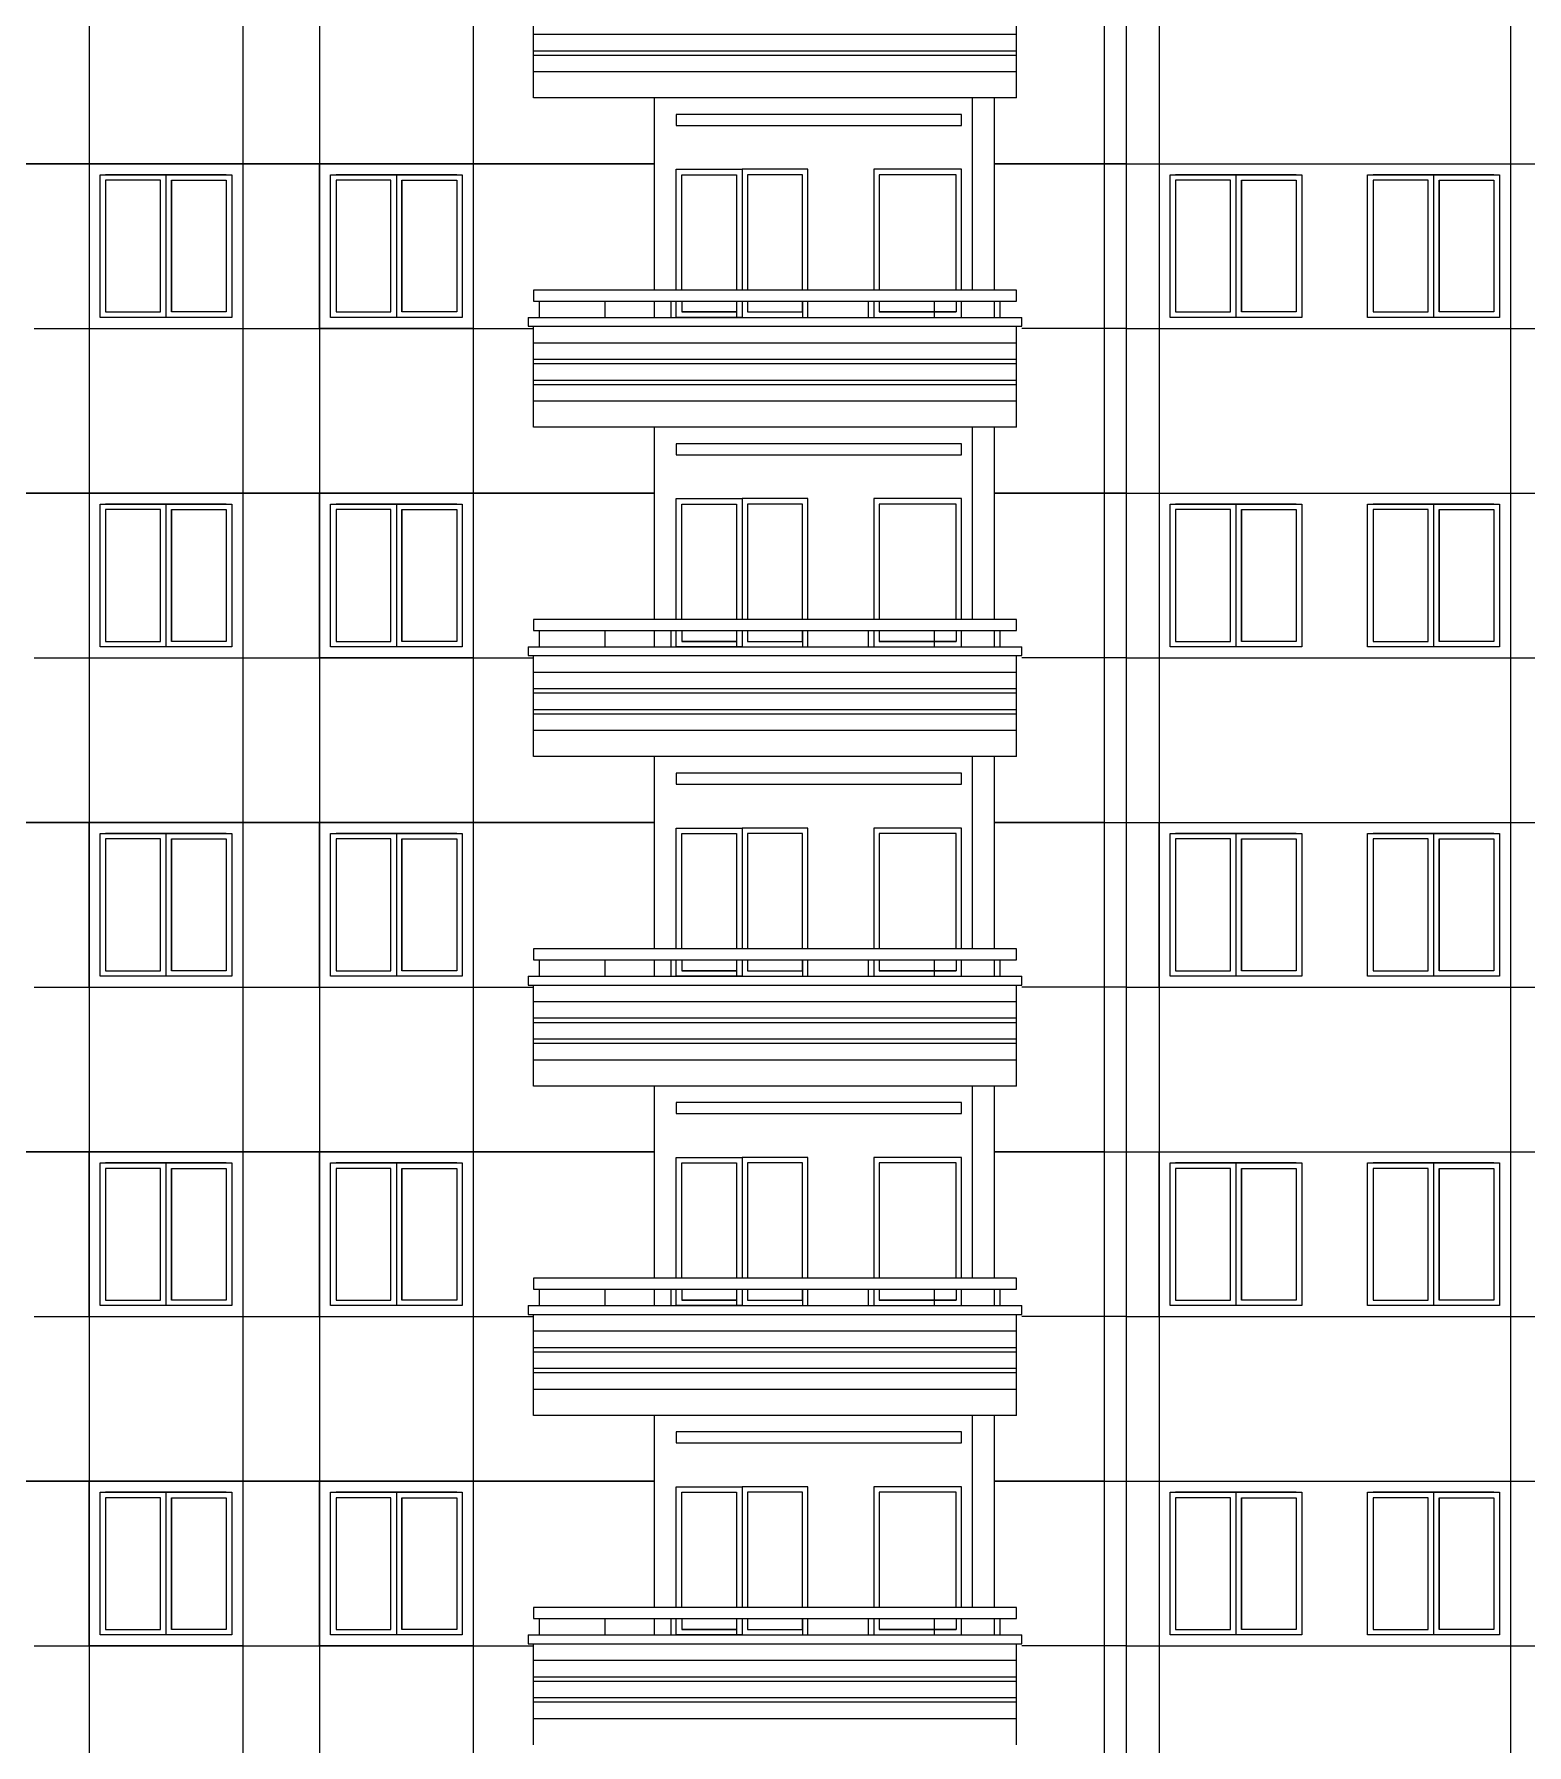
# Model space of a CAD drawing. Header units: millimetres. Extents: x 67970 to 141970, y -58804 to -6404.
# Drawn here: x 93348 to 106948, y -37526 to -21946 of the extents above; entities that cross this region are included whole.
import ezdxf

# ---------------------------------------------------------------- set-up
doc = ezdxf.new("R2010")
doc.units = ezdxf.units.MM
doc.header["$LTSCALE"] = 200
doc.header["$MEASUREMENT"] = 0
for name, color, linetype in [('BAO', 3, 'CONTINUOUS'), ('DIM', 4, 'CONTINUOUS'), ('MDUNG', 3, 'CONTINUOUS')]:
    doc.layers.add(name, color=color, linetype=linetype)

msp = doc.modelspace()

# ---------------------------------------------------------------- linework, layer by layer
at = {"layer": 'BAO', "color": 3, "linetype": 'Continuous'}
for p, q in [((93847.7, -33626.2), (93847.7, -32126.2)), ((95247.7, -32126.2), (95247.7, -33626.2)), ((95947.7, -33626.2), (95947.7, -32126.2)), ((97347.7, -32126.2), (97347.7, -33626.2))]:
    msp.add_line(p, q, dxfattribs=at)
at = {"layer": 'DIM', "color": 4}
for p, q in [((97897.7, -22526.2), (97897.7, -21606.2)), ((102297.7, -22526.2), (102297.7, -21606.2)), ((97897.7, -21946.2), (102297.7, -21946.2)), ((97897.7, -22096.2), (102297.7, -22096.2)), ((97897.7, -22136.2), (102297.7, -22136.2)), ((97897.7, -22286.2), (102297.7, -22286.2)), ((102297.7, -22526.2), (97897.7, -22526.2)), ((102297.7, -24376.2), (102297.7, -24276.2)), ((97947.7, -24378.2), (97947.7, -24526.2)), ((98547.7, -24378.2), (98547.7, -24526.2)), ((98997.7, -24376.2), (98997.7, -24526.2)), ((99147.7, -24378.2), (99147.7, -24526.2)), ((99747.7, -24378.2), (99747.7, -24526.2)), ((100347.7, -24378.2), (100347.7, -24526.2)), ((100947.7, -24378.2), (100947.7, -24526.2)), ((101547.7, -24378.2), (101547.7, -24526.2)), ((102097.7, -24526.2), (102097.7, -24376.2)), ((102147.7, -24378.2), (102147.7, -24526.2)), ((97847.7, -24526.2), (102347.7, -24526.2)), ((97847.7, -24526.2), (97847.7, -24606.2)), ((97847.7, -24606.2), (102347.7, -24606.2)), ((97897.7, -25526.2), (97897.7, -24606.2)), ((102297.7, -25526.2), (102297.7, -24606.2)), ((102347.7, -24606.2), (102347.7, -24526.2)), ((97897.7, -24756.2), (102297.7, -24756.2)), ((97897.7, -24906.2), (102297.7, -24906.2)), ((97897.7, -24946.2), (102297.7, -24946.2)), ((97897.7, -25096.2), (102297.7, -25096.2)), ((97897.7, -25136.2), (102297.7, -25136.2)), ((97897.7, -25286.2), (102297.7, -25286.2)), ((102297.7, -25526.2), (97897.7, -25526.2)), ((97947.7, -27378.2), (97947.7, -27526.2)), ((98547.7, -27378.2), (98547.7, -27526.2)), ((98997.7, -27376.2), (98997.7, -27526.2)), ((99147.7, -27378.2), (99147.7, -27526.2)), ((99747.7, -27378.2), (99747.7, -27526.2)), ((100347.7, -27378.2), (100347.7, -27526.2)), ((100947.7, -27378.2), (100947.7, -27526.2)), ((101547.7, -27378.2), (101547.7, -27526.2)), ((102097.7, -27526.2), (102097.7, -27376.2)), ((102147.7, -27378.2), (102147.7, -27526.2)), ((102297.7, -27376.2), (102297.7, -27276.2)), ((97847.7, -27526.2), (102347.7, -27526.2)), ((97847.7, -27526.2), (97847.7, -27606.2)), ((102347.7, -27606.2), (102347.7, -27526.2)), ((97847.7, -27606.2), (102347.7, -27606.2)), ((97897.7, -28526.2), (97897.7, -27606.2)), ((102297.7, -28526.2), (102297.7, -27606.2)), ((97897.7, -27756.2), (102297.7, -27756.2)), ((97897.7, -27906.2), (102297.7, -27906.2)), ((97897.7, -27946.2), (102297.7, -27946.2)), ((97897.7, -28096.2), (102297.7, -28096.2)), ((97897.7, -28136.2), (102297.7, -28136.2)), ((97897.7, -28286.2), (102297.7, -28286.2)), ((102297.7, -28526.2), (97897.7, -28526.2)), ((99197.7, -28676.2), (99197.7, -28776.2)), ((101797.7, -28676.2), (99197.7, -28676.2)), ((99197.7, -28776.2), (101797.7, -28776.2)), ((101797.7, -28776.2), (101797.7, -28676.2)), ((99197.7, -30276.2), (99197.7, -29176.2)), ((99197.7, -29176.2), (99797.7, -29176.2)), ((99247.7, -30276.2), (99247.7, -29226.2)), ((99247.7, -29226.2), (99747.7, -29226.2)), ((99747.7, -29226.2), (99747.7, -30276.2)), ((100397.7, -29176.2), (99797.7, -29176.2)), ((99797.7, -29176.2), (99797.7, -30276.2)), ((99797.7, -29176.2), (99797.7, -30276.2)), ((100347.7, -29226.2), (99847.7, -29226.2)), ((99847.7, -29226.2), (99847.7, -30276.2)), ((100347.7, -30276.2), (100347.7, -29226.2)), ((100397.7, -30276.2), (100397.7, -29176.2)), ((101797.7, -29176.2), (100997.7, -29176.2)), ((100997.7, -29176.2), (100997.7, -30276.2)), ((101747.7, -29226.2), (101047.7, -29226.2)), ((101047.7, -29226.2), (101047.7, -30276.2)), ((101747.7, -30276.2), (101747.7, -29226.2)), ((101797.7, -30276.2), (101797.7, -29176.2)), ((102297.7, -30276.2), (97897.7, -30276.2)), ((97897.7, -30276.2), (97897.7, -30376.2)), ((97897.7, -30376.2), (102297.7, -30376.2)), ((97947.7, -30378.2), (97947.7, -30526.2)), ((97947.7, -30378.2), (97947.7, -30526.2)), ((98547.7, -30378.2), (98547.7, -30526.2)), ((98547.7, -30378.2), (98547.7, -30526.2)), ((98997.7, -30376.2), (98997.7, -30526.2)), ((98997.7, -30376.2), (98997.7, -30526.2)), ((99147.7, -30378.2), (99147.7, -30526.2)), ((99147.7, -30378.2), (99147.7, -30526.2)), ((99197.7, -30526.2), (99197.7, -30376.2)), ((99247.7, -30376.2), (99247.7, -30476.2)), ((99747.7, -30376.2), (99747.7, -30476.2)), ((99747.7, -30378.2), (99747.7, -30526.2)), ((99747.7, -30378.2), (99747.7, -30526.2)), ((99797.7, -30376.2), (99797.7, -30526.2)), ((99797.7, -30376.2), (99797.7, -30526.2)), ((99847.7, -30376.2), (99847.7, -30476.2)), ((100347.7, -30476.2), (100347.7, -30376.2)), ((100347.7, -30378.2), (100347.7, -30526.2)), ((100347.7, -30378.2), (100347.7, -30526.2)), ((100397.7, -30526.2), (100397.7, -30376.2)), ((100947.7, -30378.2), (100947.7, -30526.2)), ((100947.7, -30378.2), (100947.7, -30526.2)), ((100997.7, -30376.2), (100997.7, -30526.2)), ((101047.7, -30376.2), (101047.7, -30476.2)), ((101547.7, -30378.2), (101547.7, -30526.2)), ((101547.7, -30378.2), (101547.7, -30526.2)), ((101747.7, -30376.2), (101747.7, -30476.2)), ((101797.7, -30526.2), (101797.7, -30376.2)), ((102097.7, -30526.2), (102097.7, -30376.2)), ((102097.7, -30526.2), (102097.7, -30376.2)), ((102147.7, -30378.2), (102147.7, -30526.2)), ((102147.7, -30378.2), (102147.7, -30526.2)), ((102297.7, -30376.2), (102297.7, -30276.2)), ((102297.7, -30376.2), (102297.7, -30276.2)), ((97847.7, -30526.2), (102347.7, -30526.2)), ((97847.7, -30526.2), (97847.7, -30606.2)), ((97847.7, -30526.2), (102347.7, -30526.2)), ((97847.7, -30526.2), (97847.7, -30606.2)), ((99797.7, -30526.2), (99197.7, -30526.2)), ((99247.7, -30476.2), (99747.7, -30476.2)), ((99747.7, -30476.2), (99247.7, -30476.2)), ((99797.7, -30526.2), (100397.7, -30526.2)), ((99847.7, -30476.2), (100347.7, -30476.2)), ((100997.7, -30526.2), (101797.7, -30526.2)), ((101747.7, -30476.2), (101047.7, -30476.2)), ((101047.7, -30476.2), (101747.7, -30476.2)), ((102347.7, -30606.2), (102347.7, -30526.2)), ((102347.7, -30606.2), (102347.7, -30526.2)), ((97847.7, -30606.2), (102347.7, -30606.2)), ((97847.7, -30606.2), (102347.7, -30606.2)), ((97897.7, -31526.2), (97897.7, -30606.2)), ((97897.7, -31526.2), (97897.7, -30606.2)), ((102297.7, -31526.2), (102297.7, -30606.2)), ((102297.7, -31526.2), (102297.7, -30606.2)), ((97897.7, -30756.2), (102297.7, -30756.2)), ((97897.7, -30756.2), (102297.7, -30756.2)), ((97897.7, -30906.2), (102297.7, -30906.2)), ((97897.7, -30906.2), (102297.7, -30906.2)), ((97897.7, -30946.2), (102297.7, -30946.2)), ((97897.7, -30946.2), (102297.7, -30946.2)), ((97897.7, -31096.2), (102297.7, -31096.2)), ((97897.7, -31096.2), (102297.7, -31096.2)), ((97897.7, -31136.2), (102297.7, -31136.2)), ((97897.7, -31136.2), (102297.7, -31136.2)), ((97897.7, -31286.2), (102297.7, -31286.2)), ((97897.7, -31286.2), (102297.7, -31286.2)), ((102297.7, -31526.2), (97897.7, -31526.2)), ((102297.7, -31526.2), (97897.7, -31526.2)), ((99197.7, -31676.2), (99197.7, -31776.2)), ((101797.7, -31676.2), (99197.7, -31676.2)), ((99197.7, -31676.2), (99197.7, -31776.2)), ((101797.7, -31676.2), (99197.7, -31676.2)), ((99197.7, -31776.2), (101797.7, -31776.2)), ((99197.7, -31776.2), (101797.7, -31776.2)), ((101797.7, -31776.2), (101797.7, -31676.2)), ((101797.7, -31776.2), (101797.7, -31676.2)), ((99197.7, -33276.2), (99197.7, -32176.2)), ((99197.7, -32176.2), (99797.7, -32176.2)), ((99197.7, -33276.2), (99197.7, -32176.2)), ((99197.7, -32176.2), (99797.7, -32176.2)), ((99247.7, -33276.2), (99247.7, -32226.2)), ((99247.7, -32226.2), (99747.7, -32226.2)), ((99247.7, -33276.2), (99247.7, -32226.2)), ((99247.7, -32226.2), (99747.7, -32226.2)), ((99747.7, -32226.2), (99747.7, -33276.2)), ((99747.7, -32226.2), (99747.7, -33276.2)), ((100397.7, -32176.2), (99797.7, -32176.2)), ((99797.7, -32176.2), (99797.7, -33276.2)), ((100397.7, -32176.2), (99797.7, -32176.2)), ((99797.7, -32176.2), (99797.7, -33276.2)), ((99797.7, -32176.2), (99797.7, -33276.2)), ((99797.7, -32176.2), (99797.7, -33276.2)), ((100347.7, -32226.2), (99847.7, -32226.2)), ((99847.7, -32226.2), (99847.7, -33276.2)), ((100347.7, -32226.2), (99847.7, -32226.2)), ((99847.7, -32226.2), (99847.7, -33276.2)), ((100347.7, -33276.2), (100347.7, -32226.2)), ((100347.7, -33276.2), (100347.7, -32226.2)), ((100397.7, -33276.2), (100397.7, -32176.2)), ((100397.7, -33276.2), (100397.7, -32176.2)), ((101797.7, -32176.2), (100997.7, -32176.2)), ((100997.7, -32176.2), (100997.7, -33276.2)), ((101797.7, -32176.2), (100997.7, -32176.2)), ((100997.7, -32176.2), (100997.7, -33276.2)), ((101747.7, -32226.2), (101047.7, -32226.2)), ((101047.7, -32226.2), (101047.7, -33276.2)), ((101747.7, -32226.2), (101047.7, -32226.2)), ((101047.7, -32226.2), (101047.7, -33276.2)), ((101747.7, -33276.2), (101747.7, -32226.2)), ((101747.7, -33276.2), (101747.7, -32226.2)), ((101797.7, -33276.2), (101797.7, -32176.2)), ((101797.7, -33276.2), (101797.7, -32176.2)), ((102297.7, -33276.2), (97897.7, -33276.2)), ((97897.7, -33276.2), (97897.7, -33376.2)), ((102297.7, -33276.2), (97897.7, -33276.2)), ((97897.7, -33276.2), (97897.7, -33376.2)), ((102297.7, -33376.2), (102297.7, -33276.2)), ((102297.7, -33376.2), (102297.7, -33276.2)), ((102297.7, -33376.2), (102297.7, -33276.2)), ((97897.7, -33376.2), (102297.7, -33376.2)), ((97897.7, -33376.2), (102297.7, -33376.2)), ((97947.7, -33378.2), (97947.7, -33526.2)), ((97947.7, -33378.2), (97947.7, -33526.2)), ((97947.7, -33378.2), (97947.7, -33526.2)), ((98547.7, -33378.2), (98547.7, -33526.2)), ((98547.7, -33378.2), (98547.7, -33526.2)), ((98547.7, -33378.2), (98547.7, -33526.2)), ((98997.7, -33376.2), (98997.7, -33526.2)), ((98997.7, -33376.2), (98997.7, -33526.2)), ((98997.7, -33376.2), (98997.7, -33526.2)), ((99147.7, -33378.2), (99147.7, -33526.2)), ((99147.7, -33378.2), (99147.7, -33526.2)), ((99147.7, -33378.2), (99147.7, -33526.2)), ((99197.7, -33526.2), (99197.7, -33376.2)), ((99197.7, -33526.2), (99197.7, -33376.2)), ((99247.7, -33376.2), (99247.7, -33476.2)), ((99247.7, -33376.2), (99247.7, -33476.2)), ((99247.7, -33476.2), (99747.7, -33476.2)), ((99747.7, -33476.2), (99247.7, -33476.2)), ((99247.7, -33476.2), (99747.7, -33476.2)), ((99747.7, -33476.2), (99247.7, -33476.2)), ((99747.7, -33376.2), (99747.7, -33476.2)), ((99747.7, -33376.2), (99747.7, -33476.2)), ((99747.7, -33378.2), (99747.7, -33526.2)), ((99747.7, -33378.2), (99747.7, -33526.2)), ((99747.7, -33378.2), (99747.7, -33526.2)), ((99797.7, -33376.2), (99797.7, -33526.2)), ((99797.7, -33376.2), (99797.7, -33526.2)), ((99797.7, -33376.2), (99797.7, -33526.2)), ((99797.7, -33376.2), (99797.7, -33526.2)), ((99847.7, -33376.2), (99847.7, -33476.2)), ((99847.7, -33376.2), (99847.7, -33476.2)), ((99847.7, -33476.2), (100347.7, -33476.2)), ((99847.7, -33476.2), (100347.7, -33476.2)), ((100347.7, -33476.2), (100347.7, -33376.2)), ((100347.7, -33476.2), (100347.7, -33376.2)), ((100347.7, -33378.2), (100347.7, -33526.2)), ((100347.7, -33378.2), (100347.7, -33526.2)), ((100347.7, -33378.2), (100347.7, -33526.2)), ((100397.7, -33526.2), (100397.7, -33376.2)), ((100397.7, -33526.2), (100397.7, -33376.2)), ((100947.7, -33378.2), (100947.7, -33526.2)), ((100947.7, -33378.2), (100947.7, -33526.2)), ((100947.7, -33378.2), (100947.7, -33526.2)), ((100997.7, -33376.2), (100997.7, -33526.2)), ((100997.7, -33376.2), (100997.7, -33526.2)), ((101047.7, -33376.2), (101047.7, -33476.2)), ((101047.7, -33376.2), (101047.7, -33476.2)), ((101747.7, -33476.2), (101047.7, -33476.2)), ((101047.7, -33476.2), (101747.7, -33476.2)), ((101747.7, -33476.2), (101047.7, -33476.2)), ((101047.7, -33476.2), (101747.7, -33476.2)), ((101547.7, -33378.2), (101547.7, -33526.2)), ((101547.7, -33378.2), (101547.7, -33526.2)), ((101547.7, -33378.2), (101547.7, -33526.2)), ((101747.7, -33376.2), (101747.7, -33476.2)), ((101747.7, -33376.2), (101747.7, -33476.2)), ((101797.7, -33526.2), (101797.7, -33376.2)), ((101797.7, -33526.2), (101797.7, -33376.2)), ((102097.7, -33526.2), (102097.7, -33376.2)), ((102097.7, -33526.2), (102097.7, -33376.2)), ((102097.7, -33526.2), (102097.7, -33376.2)), ((102147.7, -33378.2), (102147.7, -33526.2)), ((102147.7, -33378.2), (102147.7, -33526.2)), ((102147.7, -33378.2), (102147.7, -33526.2)), ((97847.7, -33526.2), (102347.7, -33526.2)), ((97847.7, -33526.2), (97847.7, -33606.2)), ((97847.7, -33526.2), (102347.7, -33526.2)), ((97847.7, -33526.2), (97847.7, -33606.2)), ((97847.7, -33526.2), (102347.7, -33526.2)), ((97847.7, -33526.2), (97847.7, -33606.2)), ((97847.7, -33606.2), (102347.7, -33606.2)), ((97847.7, -33606.2), (102347.7, -33606.2)), ((97847.7, -33606.2), (102347.7, -33606.2)), ((97897.7, -34526.2), (97897.7, -33606.2)), ((97897.7, -34526.2), (97897.7, -33606.2)), ((97897.7, -34526.2), (97897.7, -33606.2)), ((99797.7, -33526.2), (99197.7, -33526.2)), ((99797.7, -33526.2), (99197.7, -33526.2)), ((99797.7, -33526.2), (100397.7, -33526.2)), ((99797.7, -33526.2), (100397.7, -33526.2)), ((100997.7, -33526.2), (101797.7, -33526.2)), ((100997.7, -33526.2), (101797.7, -33526.2)), ((102297.7, -34526.2), (102297.7, -33606.2)), ((102297.7, -34526.2), (102297.7, -33606.2)), ((102297.7, -34526.2), (102297.7, -33606.2)), ((102347.7, -33606.2), (102347.7, -33526.2)), ((102347.7, -33606.2), (102347.7, -33526.2)), ((102347.7, -33606.2), (102347.7, -33526.2)), ((97897.7, -33756.2), (102297.7, -33756.2)), ((97897.7, -33756.2), (102297.7, -33756.2)), ((97897.7, -33756.2), (102297.7, -33756.2)), ((97897.7, -33906.2), (102297.7, -33906.2)), ((97897.7, -33906.2), (102297.7, -33906.2)), ((97897.7, -33906.2), (102297.7, -33906.2)), ((97897.7, -33946.2), (102297.7, -33946.2)), ((97897.7, -33946.2), (102297.7, -33946.2)), ((97897.7, -33946.2), (102297.7, -33946.2)), ((97897.7, -34096.2), (102297.7, -34096.2)), ((97897.7, -34096.2), (102297.7, -34096.2)), ((97897.7, -34096.2), (102297.7, -34096.2)), ((97897.7, -34136.2), (102297.7, -34136.2)), ((97897.7, -34136.2), (102297.7, -34136.2)), ((97897.7, -34136.2), (102297.7, -34136.2)), ((97897.7, -34286.2), (102297.7, -34286.2)), ((97897.7, -34286.2), (102297.7, -34286.2)), ((97897.7, -34286.2), (102297.7, -34286.2)), ((102297.7, -34526.2), (97897.7, -34526.2)), ((102297.7, -34526.2), (97897.7, -34526.2)), ((102297.7, -34526.2), (97897.7, -34526.2)), ((102297.7, -36376.2), (102297.7, -36276.2)), ((97947.7, -36378.2), (97947.7, -36526.2)), ((98547.7, -36378.2), (98547.7, -36526.2)), ((98997.7, -36376.2), (98997.7, -36526.2)), ((99147.7, -36378.2), (99147.7, -36526.2)), ((99747.7, -36378.2), (99747.7, -36526.2)), ((100347.7, -36378.2), (100347.7, -36526.2)), ((100947.7, -36378.2), (100947.7, -36526.2)), ((101547.7, -36378.2), (101547.7, -36526.2)), ((102097.7, -36526.2), (102097.7, -36376.2)), ((102147.7, -36378.2), (102147.7, -36526.2)), ((97847.7, -36526.2), (102347.7, -36526.2)), ((97847.7, -36526.2), (97847.7, -36606.2)), ((97847.7, -36606.2), (102347.7, -36606.2)), ((97897.7, -37526.2), (97897.7, -36606.2)), ((102297.7, -37526.2), (102297.7, -36606.2)), ((102347.7, -36606.2), (102347.7, -36526.2)), ((97897.7, -36756.2), (102297.7, -36756.2)), ((97897.7, -36906.2), (102297.7, -36906.2)), ((97897.7, -36946.2), (102297.7, -36946.2)), ((97897.7, -37096.2), (102297.7, -37096.2)), ((97897.7, -37136.2), (102297.7, -37136.2)), ((97897.7, -37286.2), (102297.7, -37286.2))]:
    msp.add_line(p, q, dxfattribs=at)
at = {"layer": 'DIM', "color": 2, "linetype": 'Continuous'}
for p, q in [((95097.7, -23226.2), (93997.7, -23226.2)), ((94547.7, -23226.2), (94547.7, -24526.2)), ((94597.7, -23276.2), (94597.7, -24476.2)), ((97197.7, -23226.2), (96097.7, -23226.2)), ((96647.7, -23226.2), (96647.7, -24526.2)), ((96697.7, -23276.2), (96697.7, -24476.2)), ((104847.7, -23226.2), (103747.7, -23226.2)), ((104297.7, -23226.2), (104297.7, -24526.2)), ((104347.7, -23276.2), (104347.7, -24476.2)), ((106647.7, -23226.2), (105547.7, -23226.2)), ((106097.7, -23226.2), (106097.7, -24526.2)), ((106147.7, -23276.2), (106147.7, -24476.2)), ((95097.7, -26226.2), (93997.7, -26226.2)), ((94547.7, -26226.2), (94547.7, -27526.2)), ((94597.7, -26276.2), (94597.7, -27476.2)), ((97197.7, -26226.2), (96097.7, -26226.2)), ((96647.7, -26226.2), (96647.7, -27526.2)), ((96697.7, -26276.2), (96697.7, -27476.2)), ((104847.7, -26226.2), (103747.7, -26226.2)), ((104297.7, -26226.2), (104297.7, -27526.2)), ((104347.7, -26276.2), (104347.7, -27476.2)), ((106647.7, -26226.2), (105547.7, -26226.2)), ((106097.7, -26226.2), (106097.7, -27526.2)), ((106147.7, -26276.2), (106147.7, -27476.2)), ((93947.7, -29226.2), (95147.7, -29226.2)), ((93947.7, -30526.2), (93947.7, -29226.2)), ((95097.7, -29226.2), (93997.7, -29226.2)), ((95097.7, -29226.2), (93997.7, -29226.2)), ((93997.7, -29276.2), (93997.7, -30476.2)), ((94497.7, -29276.2), (93997.7, -29276.2)), ((94497.7, -30476.2), (94497.7, -29276.2)), ((94547.7, -29226.2), (94547.7, -30526.2)), ((94547.7, -29226.2), (94547.7, -30526.2)), ((94597.7, -29276.2), (94597.7, -30476.2)), ((94597.7, -30476.2), (94597.7, -29276.2)), ((94597.7, -29276.2), (95097.7, -29276.2)), ((94597.7, -29276.2), (94597.7, -30476.2)), ((95097.7, -29276.2), (95097.7, -30476.2)), ((95147.7, -29226.2), (95147.7, -30526.2)), ((96047.7, -29226.2), (97247.7, -29226.2)), ((96047.7, -30526.2), (96047.7, -29226.2)), ((97197.7, -29226.2), (96097.7, -29226.2)), ((97197.7, -29226.2), (96097.7, -29226.2)), ((96097.7, -29276.2), (96097.7, -30476.2)), ((96597.7, -29276.2), (96097.7, -29276.2)), ((96597.7, -30476.2), (96597.7, -29276.2)), ((96647.7, -29226.2), (96647.7, -30526.2)), ((96647.7, -29226.2), (96647.7, -30526.2)), ((96697.7, -29276.2), (96697.7, -30476.2)), ((96697.7, -30476.2), (96697.7, -29276.2)), ((96697.7, -29276.2), (97197.7, -29276.2)), ((96697.7, -29276.2), (96697.7, -30476.2)), ((97197.7, -29276.2), (97197.7, -30476.2)), ((97247.7, -29226.2), (97247.7, -30526.2)), ((103697.7, -29226.2), (104897.7, -29226.2)), ((103697.7, -30526.2), (103697.7, -29226.2)), ((104847.7, -29226.2), (103747.7, -29226.2)), ((104847.7, -29226.2), (103747.7, -29226.2)), ((103747.7, -29276.2), (103747.7, -30476.2)), ((104247.7, -29276.2), (103747.7, -29276.2)), ((104247.7, -30476.2), (104247.7, -29276.2)), ((104297.7, -29226.2), (104297.7, -30526.2)), ((104297.7, -29226.2), (104297.7, -30526.2)), ((104347.7, -29276.2), (104347.7, -30476.2)), ((104347.7, -30476.2), (104347.7, -29276.2)), ((104347.7, -29276.2), (104847.7, -29276.2)), ((104347.7, -29276.2), (104347.7, -30476.2)), ((104847.7, -29276.2), (104847.7, -30476.2)), ((104897.7, -29226.2), (104897.7, -30526.2)), ((105497.7, -29226.2), (106697.7, -29226.2)), ((105497.7, -30526.2), (105497.7, -29226.2)), ((106647.7, -29226.2), (105547.7, -29226.2)), ((106647.7, -29226.2), (105547.7, -29226.2)), ((105547.7, -29276.2), (105547.7, -30476.2)), ((106047.7, -29276.2), (105547.7, -29276.2)), ((106047.7, -30476.2), (106047.7, -29276.2)), ((106097.7, -29226.2), (106097.7, -30526.2)), ((106097.7, -29226.2), (106097.7, -30526.2)), ((106147.7, -29276.2), (106147.7, -30476.2)), ((106147.7, -30476.2), (106147.7, -29276.2)), ((106147.7, -29276.2), (106647.7, -29276.2)), ((106147.7, -29276.2), (106147.7, -30476.2)), ((106647.7, -29276.2), (106647.7, -30476.2)), ((106697.7, -29226.2), (106697.7, -30526.2)), ((95147.7, -30526.2), (93947.7, -30526.2)), ((93997.7, -30476.2), (94497.7, -30476.2)), ((95097.7, -30476.2), (94597.7, -30476.2)), ((97247.7, -30526.2), (96047.7, -30526.2)), ((96097.7, -30476.2), (96597.7, -30476.2)), ((97197.7, -30476.2), (96697.7, -30476.2)), ((104897.7, -30526.2), (103697.7, -30526.2)), ((103747.7, -30476.2), (104247.7, -30476.2)), ((104847.7, -30476.2), (104347.7, -30476.2)), ((106697.7, -30526.2), (105497.7, -30526.2)), ((105547.7, -30476.2), (106047.7, -30476.2)), ((106647.7, -30476.2), (106147.7, -30476.2)), ((93947.7, -32226.2), (95147.7, -32226.2)), ((93947.7, -33526.2), (93947.7, -32226.2)), ((93947.7, -32226.2), (95147.7, -32226.2)), ((93947.7, -33526.2), (93947.7, -32226.2)), ((95097.7, -32226.2), (93997.7, -32226.2)), ((95097.7, -32226.2), (93997.7, -32226.2)), ((94547.7, -32226.2), (94547.7, -33526.2)), ((94547.7, -32226.2), (94547.7, -33526.2)), ((95147.7, -32226.2), (95147.7, -33526.2)), ((95147.7, -32226.2), (95147.7, -33526.2)), ((96047.7, -32226.2), (97247.7, -32226.2)), ((96047.7, -33526.2), (96047.7, -32226.2)), ((96047.7, -32226.2), (97247.7, -32226.2)), ((96047.7, -33526.2), (96047.7, -32226.2)), ((97197.7, -32226.2), (96097.7, -32226.2)), ((97197.7, -32226.2), (96097.7, -32226.2)), ((97197.7, -32226.2), (96097.7, -32226.2)), ((96647.7, -32226.2), (96647.7, -33526.2)), ((96647.7, -32226.2), (96647.7, -33526.2)), ((96647.7, -32226.2), (96647.7, -33526.2)), ((97247.7, -32226.2), (97247.7, -33526.2)), ((97247.7, -32226.2), (97247.7, -33526.2)), ((103697.7, -32226.2), (104897.7, -32226.2)), ((103697.7, -33526.2), (103697.7, -32226.2)), ((103697.7, -32226.2), (104897.7, -32226.2)), ((103697.7, -33526.2), (103697.7, -32226.2)), ((104847.7, -32226.2), (103747.7, -32226.2)), ((104847.7, -32226.2), (103747.7, -32226.2)), ((104847.7, -32226.2), (103747.7, -32226.2)), ((104297.7, -32226.2), (104297.7, -33526.2)), ((104297.7, -32226.2), (104297.7, -33526.2)), ((104297.7, -32226.2), (104297.7, -33526.2)), ((104897.7, -32226.2), (104897.7, -33526.2)), ((104897.7, -32226.2), (104897.7, -33526.2)), ((105497.7, -32226.2), (106697.7, -32226.2)), ((105497.7, -33526.2), (105497.7, -32226.2)), ((105497.7, -32226.2), (106697.7, -32226.2)), ((105497.7, -33526.2), (105497.7, -32226.2)), ((106647.7, -32226.2), (105547.7, -32226.2)), ((106647.7, -32226.2), (105547.7, -32226.2)), ((106647.7, -32226.2), (105547.7, -32226.2)), ((106097.7, -32226.2), (106097.7, -33526.2)), ((106097.7, -32226.2), (106097.7, -33526.2)), ((106097.7, -32226.2), (106097.7, -33526.2)), ((106697.7, -32226.2), (106697.7, -33526.2)), ((106697.7, -32226.2), (106697.7, -33526.2)), ((93997.7, -32276.2), (93997.7, -33476.2)), ((94497.7, -32276.2), (93997.7, -32276.2)), ((93997.7, -32276.2), (93997.7, -33476.2)), ((94497.7, -32276.2), (93997.7, -32276.2)), ((94497.7, -33476.2), (94497.7, -32276.2)), ((94497.7, -33476.2), (94497.7, -32276.2)), ((94597.7, -32276.2), (94597.7, -33476.2)), ((94597.7, -32276.2), (94597.7, -33476.2)), ((94597.7, -33476.2), (94597.7, -32276.2)), ((94597.7, -32276.2), (95097.7, -32276.2)), ((94597.7, -33476.2), (94597.7, -32276.2)), ((94597.7, -32276.2), (95097.7, -32276.2)), ((95097.7, -32276.2), (95097.7, -33476.2)), ((95097.7, -32276.2), (95097.7, -33476.2)), ((96097.7, -32276.2), (96097.7, -33476.2)), ((96597.7, -32276.2), (96097.7, -32276.2)), ((96097.7, -32276.2), (96097.7, -33476.2)), ((96597.7, -32276.2), (96097.7, -32276.2)), ((96597.7, -33476.2), (96597.7, -32276.2)), ((96597.7, -33476.2), (96597.7, -32276.2)), ((96697.7, -32276.2), (96697.7, -33476.2)), ((96697.7, -32276.2), (96697.7, -33476.2)), ((96697.7, -33476.2), (96697.7, -32276.2)), ((96697.7, -32276.2), (97197.7, -32276.2)), ((96697.7, -33476.2), (96697.7, -32276.2)), ((96697.7, -32276.2), (97197.7, -32276.2)), ((96697.7, -32276.2), (96697.7, -33476.2)), ((97197.7, -32276.2), (97197.7, -33476.2)), ((97197.7, -32276.2), (97197.7, -33476.2)), ((103747.7, -32276.2), (103747.7, -33476.2)), ((104247.7, -32276.2), (103747.7, -32276.2)), ((103747.7, -32276.2), (103747.7, -33476.2)), ((104247.7, -32276.2), (103747.7, -32276.2)), ((104247.7, -33476.2), (104247.7, -32276.2)), ((104247.7, -33476.2), (104247.7, -32276.2)), ((104347.7, -32276.2), (104347.7, -33476.2)), ((104347.7, -32276.2), (104347.7, -33476.2)), ((104347.7, -33476.2), (104347.7, -32276.2)), ((104347.7, -32276.2), (104847.7, -32276.2)), ((104347.7, -33476.2), (104347.7, -32276.2)), ((104347.7, -32276.2), (104847.7, -32276.2)), ((104347.7, -32276.2), (104347.7, -33476.2)), ((104847.7, -32276.2), (104847.7, -33476.2)), ((104847.7, -32276.2), (104847.7, -33476.2)), ((105547.7, -32276.2), (105547.7, -33476.2)), ((106047.7, -32276.2), (105547.7, -32276.2)), ((105547.7, -32276.2), (105547.7, -33476.2)), ((106047.7, -32276.2), (105547.7, -32276.2)), ((106047.7, -33476.2), (106047.7, -32276.2)), ((106047.7, -33476.2), (106047.7, -32276.2)), ((106147.7, -32276.2), (106147.7, -33476.2)), ((106147.7, -32276.2), (106147.7, -33476.2)), ((106147.7, -33476.2), (106147.7, -32276.2)), ((106147.7, -32276.2), (106647.7, -32276.2)), ((106147.7, -33476.2), (106147.7, -32276.2)), ((106147.7, -32276.2), (106647.7, -32276.2)), ((106147.7, -32276.2), (106147.7, -33476.2)), ((106647.7, -32276.2), (106647.7, -33476.2)), ((106647.7, -32276.2), (106647.7, -33476.2)), ((93997.7, -33476.2), (94497.7, -33476.2)), ((93997.7, -33476.2), (94497.7, -33476.2)), ((95097.7, -33476.2), (94597.7, -33476.2)), ((95097.7, -33476.2), (94597.7, -33476.2)), ((96097.7, -33476.2), (96597.7, -33476.2)), ((96097.7, -33476.2), (96597.7, -33476.2)), ((97197.7, -33476.2), (96697.7, -33476.2)), ((97197.7, -33476.2), (96697.7, -33476.2)), ((103747.7, -33476.2), (104247.7, -33476.2)), ((103747.7, -33476.2), (104247.7, -33476.2)), ((104847.7, -33476.2), (104347.7, -33476.2)), ((104847.7, -33476.2), (104347.7, -33476.2)), ((105547.7, -33476.2), (106047.7, -33476.2)), ((105547.7, -33476.2), (106047.7, -33476.2)), ((106647.7, -33476.2), (106147.7, -33476.2)), ((106647.7, -33476.2), (106147.7, -33476.2)), ((95147.7, -33526.2), (93947.7, -33526.2)), ((95147.7, -33526.2), (93947.7, -33526.2)), ((97247.7, -33526.2), (96047.7, -33526.2)), ((97247.7, -33526.2), (96047.7, -33526.2)), ((104897.7, -33526.2), (103697.7, -33526.2)), ((104897.7, -33526.2), (103697.7, -33526.2)), ((106697.7, -33526.2), (105497.7, -33526.2)), ((106697.7, -33526.2), (105497.7, -33526.2)), ((95097.7, -35226.2), (93997.7, -35226.2)), ((94547.7, -35226.2), (94547.7, -36526.2)), ((94597.7, -35276.2), (94597.7, -36476.2)), ((97197.7, -35226.2), (96097.7, -35226.2)), ((96647.7, -35226.2), (96647.7, -36526.2)), ((96697.7, -35276.2), (96697.7, -36476.2)), ((104847.7, -35226.2), (103747.7, -35226.2)), ((104297.7, -35226.2), (104297.7, -36526.2)), ((104347.7, -35276.2), (104347.7, -36476.2)), ((106647.7, -35226.2), (105547.7, -35226.2)), ((106097.7, -35226.2), (106097.7, -36526.2)), ((106147.7, -35276.2), (106147.7, -36476.2))]:
    msp.add_line(p, q, dxfattribs=at)
at = {"layer": 'DIM', "color": 4}
for points in [[(99197.7, -22676.2), (99197.7, -22776.2), (101797.7, -22776.2), (101797.7, -22676.2)], [(99197.7, -25676.2), (99197.7, -25776.2), (101797.7, -25776.2), (101797.7, -25676.2)], [(99197.7, -28676.2), (99197.7, -28776.2), (101797.7, -28776.2), (101797.7, -28676.2)], [(99197.7, -31676.2), (99197.7, -31776.2), (101797.7, -31776.2), (101797.7, -31676.2)], [(99197.7, -34676.2), (99197.7, -34776.2), (101797.7, -34776.2), (101797.7, -34676.2)]]:
    msp.add_lwpolyline(points, close=True, dxfattribs=at)
for points in [[(99197.7, -24276.2), (99197.7, -23176.2), (99797.7, -23176.2), (99797.7, -24276.2)], [(100397.7, -24276.2), (100397.7, -23176.2), (99797.7, -23176.2), (99797.7, -24276.2)], [(101797.7, -24276.2), (101797.7, -23176.2), (100997.7, -23176.2), (100997.7, -24276.2)], [(99247.7, -24276.2), (99247.7, -23226.2), (99747.7, -23226.2), (99747.7, -24276.2)], [(100347.7, -24276.2), (100347.7, -23226.2), (99847.7, -23226.2), (99847.7, -24276.2)], [(101747.7, -24276.2), (101747.7, -23226.2), (101047.7, -23226.2), (101047.7, -24276.2)], [(102297.7, -24276.2), (97897.7, -24276.2), (97897.7, -24376.2), (102297.7, -24376.2)], [(99797.7, -24376.2), (99797.7, -24526.2), (99197.7, -24526.2)], [(99197.7, -24526.2), (99197.7, -24376.2)], [(99247.7, -24376.2), (99247.7, -24476.2), (99747.7, -24476.2)], [(99747.7, -24376.2), (99747.7, -24476.2), (99247.7, -24476.2)], [(99797.7, -24376.2), (99797.7, -24526.2), (100397.7, -24526.2)], [(99847.7, -24376.2), (99847.7, -24476.2), (100347.7, -24476.2)], [(100347.7, -24476.2), (100347.7, -24376.2)], [(100397.7, -24526.2), (100397.7, -24376.2)], [(100997.7, -24376.2), (100997.7, -24526.2), (101797.7, -24526.2)], [(101747.7, -24376.2), (101747.7, -24476.2), (101047.7, -24476.2)], [(101047.7, -24376.2), (101047.7, -24476.2), (101747.7, -24476.2)], [(101797.7, -24526.2), (101797.7, -24376.2)], [(99197.7, -27276.2), (99197.7, -26176.2), (99797.7, -26176.2), (99797.7, -27276.2)], [(99247.7, -27276.2), (99247.7, -26226.2), (99747.7, -26226.2), (99747.7, -27276.2)], [(100397.7, -27276.2), (100397.7, -26176.2), (99797.7, -26176.2), (99797.7, -27276.2)], [(100347.7, -27276.2), (100347.7, -26226.2), (99847.7, -26226.2), (99847.7, -27276.2)], [(101797.7, -27276.2), (101797.7, -26176.2), (100997.7, -26176.2), (100997.7, -27276.2)], [(101747.7, -27276.2), (101747.7, -26226.2), (101047.7, -26226.2), (101047.7, -27276.2)], [(102297.7, -27276.2), (97897.7, -27276.2), (97897.7, -27376.2), (102297.7, -27376.2)], [(99797.7, -27376.2), (99797.7, -27526.2), (99197.7, -27526.2)], [(99197.7, -27526.2), (99197.7, -27376.2)], [(99247.7, -27376.2), (99247.7, -27476.2), (99747.7, -27476.2)], [(99747.7, -27376.2), (99747.7, -27476.2), (99247.7, -27476.2)], [(99797.7, -27376.2), (99797.7, -27526.2), (100397.7, -27526.2)], [(99847.7, -27376.2), (99847.7, -27476.2), (100347.7, -27476.2)], [(100347.7, -27476.2), (100347.7, -27376.2)], [(100397.7, -27526.2), (100397.7, -27376.2)], [(100997.7, -27376.2), (100997.7, -27526.2), (101797.7, -27526.2)], [(101747.7, -27376.2), (101747.7, -27476.2), (101047.7, -27476.2)], [(101047.7, -27376.2), (101047.7, -27476.2), (101747.7, -27476.2)], [(101797.7, -27526.2), (101797.7, -27376.2)], [(99197.7, -30276.2), (99197.7, -29176.2), (99797.7, -29176.2), (99797.7, -30276.2)], [(99247.7, -30276.2), (99247.7, -29226.2), (99747.7, -29226.2), (99747.7, -30276.2)], [(100397.7, -30276.2), (100397.7, -29176.2), (99797.7, -29176.2), (99797.7, -30276.2)], [(100347.7, -30276.2), (100347.7, -29226.2), (99847.7, -29226.2), (99847.7, -30276.2)], [(101797.7, -30276.2), (101797.7, -29176.2), (100997.7, -29176.2), (100997.7, -30276.2)], [(101747.7, -30276.2), (101747.7, -29226.2), (101047.7, -29226.2), (101047.7, -30276.2)], [(102297.7, -30276.2), (97897.7, -30276.2), (97897.7, -30376.2), (102297.7, -30376.2)], [(99797.7, -30376.2), (99797.7, -30526.2), (99197.7, -30526.2)], [(99197.7, -30526.2), (99197.7, -30376.2)], [(99247.7, -30376.2), (99247.7, -30476.2), (99747.7, -30476.2)], [(99747.7, -30376.2), (99747.7, -30476.2), (99247.7, -30476.2)], [(99797.7, -30376.2), (99797.7, -30526.2), (100397.7, -30526.2)], [(99847.7, -30376.2), (99847.7, -30476.2), (100347.7, -30476.2)], [(100347.7, -30476.2), (100347.7, -30376.2)], [(100397.7, -30526.2), (100397.7, -30376.2)], [(100997.7, -30376.2), (100997.7, -30526.2), (101797.7, -30526.2)], [(101747.7, -30376.2), (101747.7, -30476.2), (101047.7, -30476.2)], [(101047.7, -30376.2), (101047.7, -30476.2), (101747.7, -30476.2)], [(101797.7, -30526.2), (101797.7, -30376.2)], [(99197.7, -33276.2), (99197.7, -32176.2), (99797.7, -32176.2), (99797.7, -33276.2)], [(99247.7, -33276.2), (99247.7, -32226.2), (99747.7, -32226.2), (99747.7, -33276.2)], [(100397.7, -33276.2), (100397.7, -32176.2), (99797.7, -32176.2), (99797.7, -33276.2)], [(100347.7, -33276.2), (100347.7, -32226.2), (99847.7, -32226.2), (99847.7, -33276.2)], [(101797.7, -33276.2), (101797.7, -32176.2), (100997.7, -32176.2), (100997.7, -33276.2)], [(101747.7, -33276.2), (101747.7, -32226.2), (101047.7, -32226.2), (101047.7, -33276.2)], [(102297.7, -33276.2), (97897.7, -33276.2), (97897.7, -33376.2), (102297.7, -33376.2)], [(99797.7, -33376.2), (99797.7, -33526.2), (99197.7, -33526.2)], [(99197.7, -33526.2), (99197.7, -33376.2)], [(99247.7, -33376.2), (99247.7, -33476.2), (99747.7, -33476.2)], [(99747.7, -33376.2), (99747.7, -33476.2), (99247.7, -33476.2)], [(99797.7, -33376.2), (99797.7, -33526.2), (100397.7, -33526.2)], [(99847.7, -33376.2), (99847.7, -33476.2), (100347.7, -33476.2)], [(100347.7, -33476.2), (100347.7, -33376.2)], [(100397.7, -33526.2), (100397.7, -33376.2)], [(100997.7, -33376.2), (100997.7, -33526.2), (101797.7, -33526.2)], [(101747.7, -33376.2), (101747.7, -33476.2), (101047.7, -33476.2)], [(101047.7, -33376.2), (101047.7, -33476.2), (101747.7, -33476.2)], [(101797.7, -33526.2), (101797.7, -33376.2)], [(99197.7, -36276.2), (99197.7, -35176.2), (99797.7, -35176.2), (99797.7, -36276.2)], [(100397.7, -36276.2), (100397.7, -35176.2), (99797.7, -35176.2), (99797.7, -36276.2)], [(101797.7, -36276.2), (101797.7, -35176.2), (100997.7, -35176.2), (100997.7, -36276.2)], [(99247.7, -36276.2), (99247.7, -35226.2), (99747.7, -35226.2), (99747.7, -36276.2)], [(100347.7, -36276.2), (100347.7, -35226.2), (99847.7, -35226.2), (99847.7, -36276.2)], [(101747.7, -36276.2), (101747.7, -35226.2), (101047.7, -35226.2), (101047.7, -36276.2)], [(102297.7, -36276.2), (97897.7, -36276.2), (97897.7, -36376.2), (102297.7, -36376.2)], [(99797.7, -36376.2), (99797.7, -36526.2), (99197.7, -36526.2)], [(99197.7, -36526.2), (99197.7, -36376.2)], [(99247.7, -36376.2), (99247.7, -36476.2), (99747.7, -36476.2)], [(99747.7, -36376.2), (99747.7, -36476.2), (99247.7, -36476.2)], [(99797.7, -36376.2), (99797.7, -36526.2), (100397.7, -36526.2)], [(99847.7, -36376.2), (99847.7, -36476.2), (100347.7, -36476.2)], [(100347.7, -36476.2), (100347.7, -36376.2)], [(100397.7, -36526.2), (100397.7, -36376.2)], [(100997.7, -36376.2), (100997.7, -36526.2), (101797.7, -36526.2)], [(101747.7, -36376.2), (101747.7, -36476.2), (101047.7, -36476.2)], [(101047.7, -36376.2), (101047.7, -36476.2), (101747.7, -36476.2)], [(101797.7, -36526.2), (101797.7, -36376.2)]]:
    msp.add_lwpolyline(points, dxfattribs=at)
at = {"layer": 'DIM', "color": 2, "linetype": 'Continuous'}
for points in [[(93947.7, -23226.2), (95147.7, -23226.2), (95147.7, -24526.2), (93947.7, -24526.2)], [(93997.7, -23276.2), (93997.7, -24476.2), (94497.7, -24476.2), (94497.7, -23276.2)], [(95097.7, -23276.2), (95097.7, -24476.2), (94597.7, -24476.2), (94597.7, -23276.2)], [(96047.7, -23226.2), (97247.7, -23226.2), (97247.7, -24526.2), (96047.7, -24526.2)], [(96097.7, -23276.2), (96097.7, -24476.2), (96597.7, -24476.2), (96597.7, -23276.2)], [(97197.7, -23276.2), (97197.7, -24476.2), (96697.7, -24476.2), (96697.7, -23276.2)], [(103697.7, -23226.2), (104897.7, -23226.2), (104897.7, -24526.2), (103697.7, -24526.2)], [(103747.7, -23276.2), (103747.7, -24476.2), (104247.7, -24476.2), (104247.7, -23276.2)], [(104847.7, -23276.2), (104847.7, -24476.2), (104347.7, -24476.2), (104347.7, -23276.2)], [(105497.7, -23226.2), (106697.7, -23226.2), (106697.7, -24526.2), (105497.7, -24526.2)], [(105547.7, -23276.2), (105547.7, -24476.2), (106047.7, -24476.2), (106047.7, -23276.2)], [(106647.7, -23276.2), (106647.7, -24476.2), (106147.7, -24476.2), (106147.7, -23276.2)], [(93947.7, -26226.2), (95147.7, -26226.2), (95147.7, -27526.2), (93947.7, -27526.2)], [(93997.7, -26276.2), (93997.7, -27476.2), (94497.7, -27476.2), (94497.7, -26276.2)], [(95097.7, -26276.2), (95097.7, -27476.2), (94597.7, -27476.2), (94597.7, -26276.2)], [(96047.7, -26226.2), (97247.7, -26226.2), (97247.7, -27526.2), (96047.7, -27526.2)], [(96097.7, -26276.2), (96097.7, -27476.2), (96597.7, -27476.2), (96597.7, -26276.2)], [(97197.7, -26276.2), (97197.7, -27476.2), (96697.7, -27476.2), (96697.7, -26276.2)], [(103697.7, -26226.2), (104897.7, -26226.2), (104897.7, -27526.2), (103697.7, -27526.2)], [(103747.7, -26276.2), (103747.7, -27476.2), (104247.7, -27476.2), (104247.7, -26276.2)], [(104847.7, -26276.2), (104847.7, -27476.2), (104347.7, -27476.2), (104347.7, -26276.2)], [(105497.7, -26226.2), (106697.7, -26226.2), (106697.7, -27526.2), (105497.7, -27526.2)], [(105547.7, -26276.2), (105547.7, -27476.2), (106047.7, -27476.2), (106047.7, -26276.2)], [(106647.7, -26276.2), (106647.7, -27476.2), (106147.7, -27476.2), (106147.7, -26276.2)], [(93947.7, -35226.2), (95147.7, -35226.2), (95147.7, -36526.2), (93947.7, -36526.2)], [(93997.7, -35276.2), (93997.7, -36476.2), (94497.7, -36476.2), (94497.7, -35276.2)], [(95097.7, -35276.2), (95097.7, -36476.2), (94597.7, -36476.2), (94597.7, -35276.2)], [(96047.7, -35226.2), (97247.7, -35226.2), (97247.7, -36526.2), (96047.7, -36526.2)], [(96097.7, -35276.2), (96097.7, -36476.2), (96597.7, -36476.2), (96597.7, -35276.2)], [(97197.7, -35276.2), (97197.7, -36476.2), (96697.7, -36476.2), (96697.7, -35276.2)], [(103697.7, -35226.2), (104897.7, -35226.2), (104897.7, -36526.2), (103697.7, -36526.2)], [(103747.7, -35276.2), (103747.7, -36476.2), (104247.7, -36476.2), (104247.7, -35276.2)], [(104847.7, -35276.2), (104847.7, -36476.2), (104347.7, -36476.2), (104347.7, -35276.2)], [(105497.7, -35226.2), (106697.7, -35226.2), (106697.7, -36526.2), (105497.7, -36526.2)], [(105547.7, -35276.2), (105547.7, -36476.2), (106047.7, -36476.2), (106047.7, -35276.2)], [(106647.7, -35276.2), (106647.7, -36476.2), (106147.7, -36476.2), (106147.7, -35276.2)]]:
    msp.add_lwpolyline(points, close=True, dxfattribs=at)
at = {"layer": 'MDUNG', "color": 3}
for p, q in [((93847.7, -13576.2), (93847.7, -45076.2)), ((95247.7, -13576.2), (95247.7, -45076.2)), ((95947.7, -13576.2), (95947.7, -45076.2)), ((97347.7, -13576.2), (97347.7, -45076.2)), ((103597.7, -14126.2), (103597.7, -40863.3)), ((106797.7, -14126.2), (106797.7, -40863.3)), ((103097.7, -19576.2), (103097.7, -22726.2)), ((103297.7, -19576.2), (103297.7, -22726.2)), ((103297.7, -19576.2), (103297.7, -22726.2)), ((98997.7, -22526.2), (98997.7, -24276.2)), ((101897.7, -24276.2), (101897.7, -22526.2)), ((103097.7, -22576.2), (103097.7, -25726.2)), ((103297.7, -22576.2), (103297.7, -25726.2)), ((103297.7, -22576.2), (103297.7, -25726.2)), ((98997.7, -23126.2), (92197.7, -23126.2)), ((92197.7, -23126.2), (98997.7, -23126.2)), ((95497.7, -23126.2), (98997.7, -23126.2)), ((103297.7, -23126.2), (102097.7, -23126.2)), ((102097.7, -23126.2), (103297.7, -23126.2)), ((103297.7, -23126.2), (107097.7, -23126.2)), ((93347.7, -24626.2), (97897.7, -24626.2)), ((93556.8, -24626.2), (97897.7, -24626.2)), ((103297.7, -24626.2), (102347.7, -24626.2)), ((103297.7, -24626.2), (107097.7, -24626.2)), ((98997.7, -25526.2), (98997.7, -27276.2)), ((101897.7, -27276.2), (101897.7, -25526.2)), ((103097.7, -25576.2), (103097.7, -28726.2)), ((103297.7, -25576.2), (103297.7, -28726.2)), ((103297.7, -25576.2), (103297.7, -28726.2)), ((98997.7, -26126.2), (92197.7, -26126.2)), ((92197.7, -26126.2), (98997.7, -26126.2)), ((95497.7, -26126.2), (98997.7, -26126.2)), ((103297.7, -26126.2), (102097.7, -26126.2)), ((102097.7, -26126.2), (103297.7, -26126.2)), ((103297.7, -26126.2), (107097.7, -26126.2)), ((93347.7, -27626.2), (97897.7, -27626.2)), ((93556.8, -27626.2), (97897.7, -27626.2)), ((103297.7, -27626.2), (102347.7, -27626.2)), ((103297.7, -27626.2), (107097.7, -27626.2)), ((98997.7, -28526.2), (98997.7, -30276.2)), ((98997.7, -28526.2), (98997.7, -30276.2)), ((101897.7, -30276.2), (101897.7, -28526.2)), ((101897.7, -30276.2), (101897.7, -28526.2)), ((103097.7, -28576.2), (103097.7, -31726.2)), ((103097.7, -28576.2), (103097.7, -31726.2)), ((103297.7, -28576.2), (103297.7, -31726.2)), ((103297.7, -28576.2), (103297.7, -31726.2)), ((103297.7, -28576.2), (103297.7, -31726.2)), ((103297.7, -28576.2), (103297.7, -31726.2)), ((98997.7, -29126.2), (92197.7, -29126.2)), ((92197.7, -29126.2), (98997.7, -29126.2)), ((95497.7, -29126.2), (98997.7, -29126.2)), ((95947.7, -30626.2), (95947.7, -29126.2)), ((97347.7, -29126.2), (97347.7, -30626.2)), ((103097.7, -29126.2), (102097.7, -29126.2)), ((102097.7, -29126.2), (103297.7, -29126.2)), ((103297.7, -29126.2), (107097.7, -29126.2)), ((93347.7, -30626.2), (97897.7, -30626.2)), ((93556.8, -30626.2), (97897.7, -30626.2)), ((103297.7, -30626.2), (102347.7, -30626.2)), ((103297.7, -30626.2), (107097.7, -30626.2)), ((98997.7, -31526.2), (98997.7, -33276.2)), ((98997.7, -31526.2), (98997.7, -33276.2)), ((98997.7, -31526.2), (98997.7, -33276.2)), ((101897.7, -33276.2), (101897.7, -31526.2)), ((101897.7, -33276.2), (101897.7, -31526.2)), ((101897.7, -33276.2), (101897.7, -31526.2)), ((103097.7, -31576.2), (103097.7, -34726.2)), ((103097.7, -31576.2), (103097.7, -34726.2)), ((103097.7, -31576.2), (103097.7, -34726.2)), ((103297.7, -31576.2), (103297.7, -34726.2)), ((103297.7, -31576.2), (103297.7, -34726.2)), ((103297.7, -31576.2), (103297.7, -34726.2)), ((103297.7, -31576.2), (103297.7, -34726.2)), ((103297.7, -31576.2), (103297.7, -34726.2)), ((103297.7, -31576.2), (103297.7, -34726.2)), ((98997.7, -32126.2), (92197.7, -32126.2)), ((92197.7, -32126.2), (98997.7, -32126.2)), ((95497.7, -32126.2), (98997.7, -32126.2)), ((103097.7, -32126.2), (102097.7, -32126.2)), ((102097.7, -32126.2), (103297.7, -32126.2)), ((103297.7, -32126.2), (107097.7, -32126.2)), ((93347.7, -33626.2), (97897.7, -33626.2)), ((93556.8, -33626.2), (97897.7, -33626.2)), ((103297.7, -33626.2), (102347.7, -33626.2)), ((103297.7, -33626.2), (107097.7, -33626.2)), ((98997.7, -34526.2), (98997.7, -36276.2)), ((101897.7, -36276.2), (101897.7, -34526.2)), ((103097.7, -34576.2), (103097.7, -37726.2)), ((103297.7, -34576.2), (103297.7, -37726.2)), ((103297.7, -34576.2), (103297.7, -37726.2)), ((98997.7, -35126.2), (92197.7, -35126.2)), ((92197.7, -35126.2), (98997.7, -35126.2)), ((95497.7, -35126.2), (98997.7, -35126.2)), ((103097.7, -35126.2), (102097.7, -35126.2)), ((102097.7, -35126.2), (103297.7, -35126.2)), ((103297.7, -35126.2), (107097.7, -35126.2)), ((93347.7, -36626.2), (97897.7, -36626.2)), ((93556.8, -36626.2), (97897.7, -36626.2)), ((103297.7, -36626.2), (102347.7, -36626.2)), ((103297.7, -36626.2), (107097.7, -36626.2))]:
    msp.add_line(p, q, dxfattribs=at)
at = {"layer": 'MDUNG'}
for p, q in [((102097.7, -24276.2), (102097.7, -22526.2)), ((102097.7, -27276.2), (102097.7, -25526.2)), ((102097.7, -30276.2), (102097.7, -28526.2)), ((102097.7, -30276.2), (102097.7, -28526.2)), ((102097.7, -33276.2), (102097.7, -31526.2)), ((102097.7, -33276.2), (102097.7, -31526.2)), ((102097.7, -33276.2), (102097.7, -31526.2)), ((102097.7, -36276.2), (102097.7, -34526.2))]:
    msp.add_line(p, q, dxfattribs=at)
at = {"layer": 'MDUNG', "color": 3, "linetype": 'Continuous'}
for p, q in [((93847.7, -30626.2), (93847.7, -29126.2)), ((95247.7, -29126.2), (95247.7, -30626.2)), ((103597.7, -30626.2), (103597.7, -29126.2)), ((106797.7, -29126.2), (106797.7, -30626.2)), ((93847.7, -33626.2), (93847.7, -32126.2)), ((95247.7, -32126.2), (95247.7, -33626.2)), ((95947.7, -33626.2), (95947.7, -32126.2)), ((97347.7, -32126.2), (97347.7, -33626.2)), ((103597.7, -33626.2), (103597.7, -32126.2)), ((103597.7, -33626.2), (103597.7, -32126.2)), ((106797.7, -32126.2), (106797.7, -33626.2)), ((106797.7, -32126.2), (106797.7, -33626.2))]:
    msp.add_line(p, q, dxfattribs=at)
at = {"layer": 'MDUNG', "color": 3}
for points in [[(95947.7, -23126.2), (97347.7, -23126.2), (97347.7, -24626.2), (95947.7, -24626.2)], [(95947.7, -26126.2), (97347.7, -26126.2), (97347.7, -27626.2), (95947.7, -27626.2)], [(93847.7, -35126.2), (95247.7, -35126.2), (95247.7, -36626.2), (93847.7, -36626.2)], [(95947.7, -35126.2), (97347.7, -35126.2), (97347.7, -36626.2), (95947.7, -36626.2)]]:
    msp.add_lwpolyline(points, close=True, dxfattribs=at)

doc.saveas('drawing.dxf')
